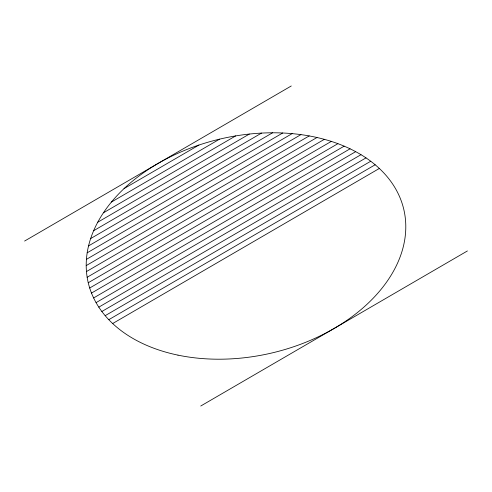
<?xml version="1.0" encoding="UTF-8"?>
<svg xmlns="http://www.w3.org/2000/svg" width="492" height="492" viewBox="0 0 492 492"><rect width="100%" height="100%" fill="white"/><g stroke="black" fill="none" stroke-linecap="round" stroke-linejoin="round"><path stroke-width="0.74" d="M24.6 241.049L291.264 85.977M124.039 188.596L198.909 145.06M111.426 202.046L219.573 139.156M103.406 212.821L235.643 135.921M97.748 222.224L249.352 134.058M93.634 230.723L261.516 133.098M90.651 238.571L272.543 132.791M88.554 245.902L282.691 133M87.182 252.808L292.113 133.633M86.426 259.358L300.92 134.624M86.211 265.594L309.191 135.921M86.469 271.559L316.983 137.502M87.158 277.267L324.345 139.334M88.246 282.746L331.307 141.395M89.698 288.011L337.899 143.67M91.5 293.072L344.148 146.149M93.628 297.943L350.07 148.818M96.069 302.635L355.679 151.665M98.812 307.149L360.987 154.691M101.85 311.498L365.999 157.883M105.177 315.673L370.722 161.247M108.781 319.689L375.168 164.771M112.668 323.539L379.332 168.461M200.736 406.023L467.4 250.951M177.987 355.138A161.979 110.054 -12.9 0 0 405.23 217.476A161.979 110.054 -12.9 0 0 154.783 165.38A161.979 110.054 -12.9 0 0 177.987 355.138"/></g></svg>
